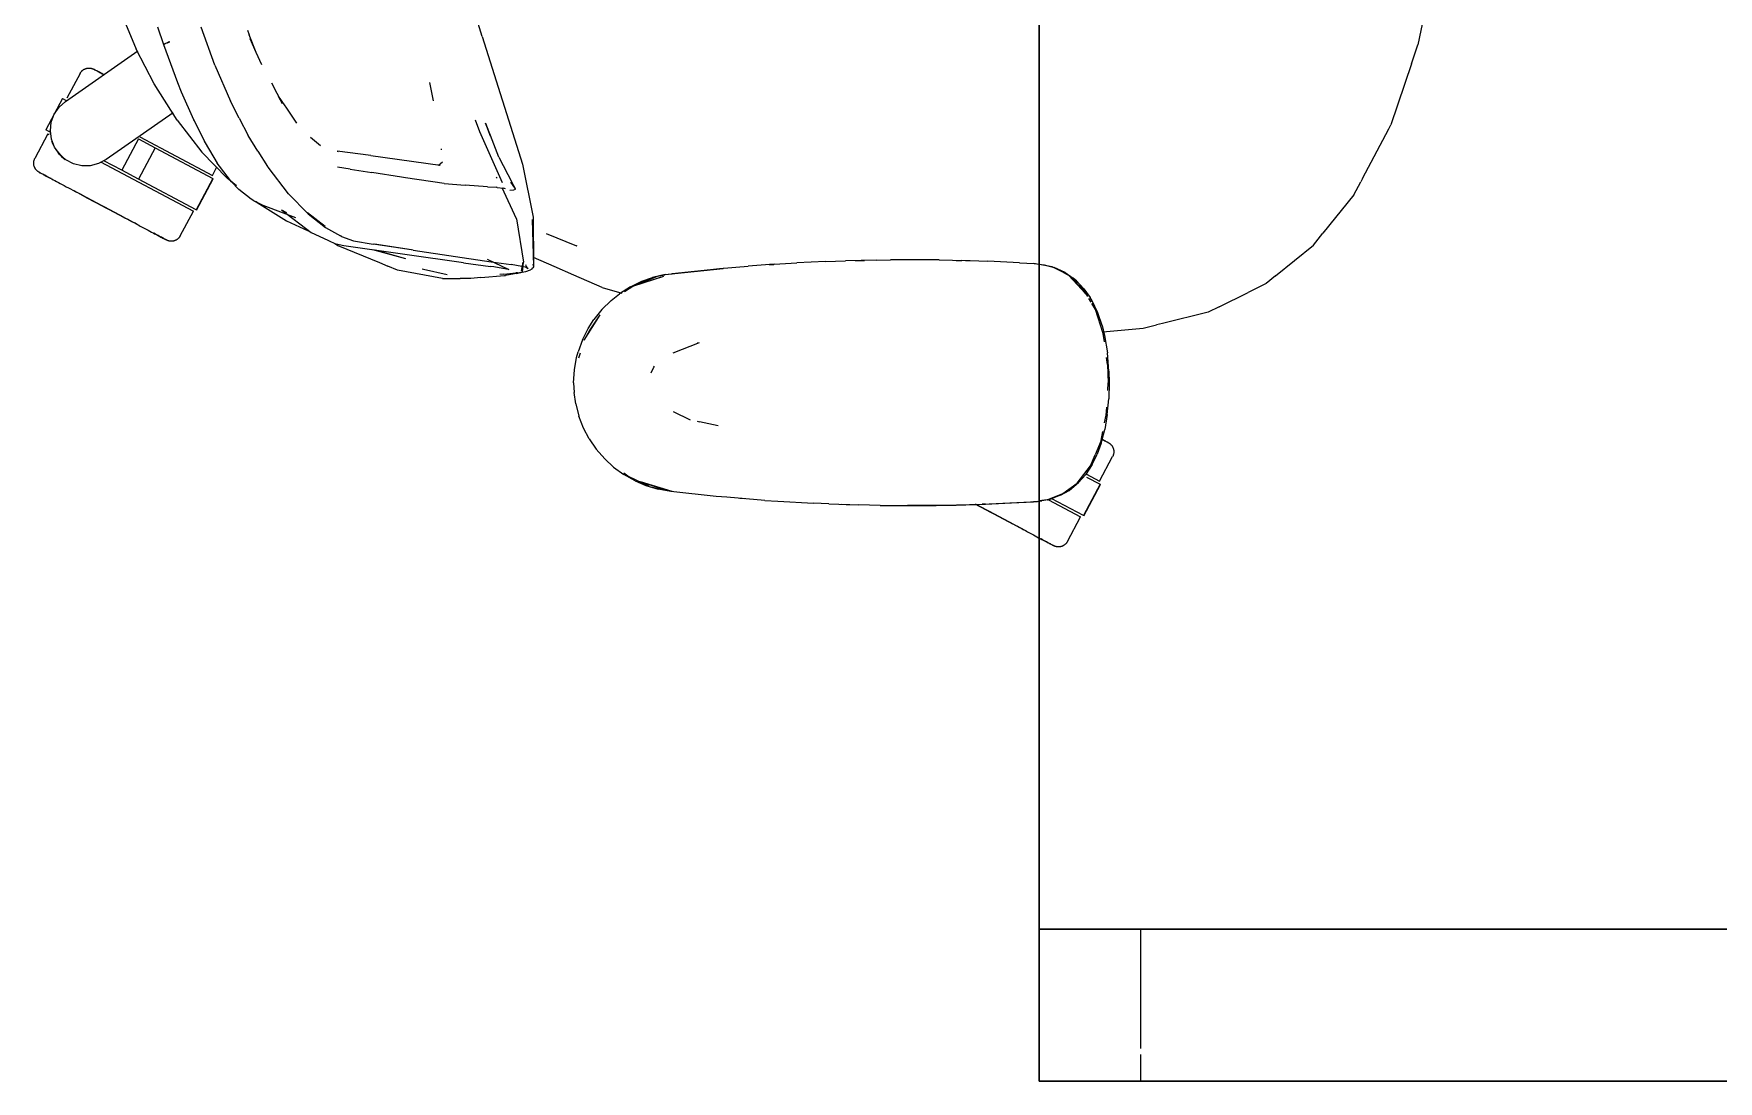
# Model space of a CAD drawing. Header units: millimetres. Extents: x 155927 to 295199, y -4084 to 97293.
# Drawn here: x 163666 to 164331, y 32621 to 33034 of the extents above; entities that cross this region are included whole.
import ezdxf

# ---------------------------------------------------------------- set-up
doc = ezdxf.new("R2010")
doc.units = ezdxf.units.MM
doc.header["$MEASUREMENT"] = 0
doc.layers.add('G-IMPT', color=8, linetype='CONTINUOUS', lineweight=9)
doc.layers.add('I-FURN', color=8, linetype='CONTINUOUS', lineweight=9)

msp = doc.modelspace()

# ---------------------------------------------------------------- linework, layer by layer
at = {"layer": 'G-IMPT'}
for p, q in [((163842.99, 33033.21), (163833.81, 33063.18)), ((163699, 33046.29), (163706.52, 33028.32)), ((164215.17, 33043.78), (164212.3, 33029.96)), ((163717.4, 33030), (163714.99, 33036.94)), ((163737.56, 33022.01), (163732.1, 33036.89)), ((163717.36, 33030), (163717.39, 33030.14)), ((163722.93, 33015.04), (163717.36, 33030)), ((163717.39, 33030.14), (163717.8, 33030.41)), ((163717.39, 33030.14), (163717.41, 33030.18)), ((163717.39, 33030.14), (163717.4, 33030)), ((163717.8, 33030.41), (163717.41, 33030.18)), ((163718.63, 33030.79), (163717.8, 33030.41)), ((163717.98, 33030.51), (163717.8, 33030.41)), ((163718.63, 33030.79), (163717.98, 33030.51)), ((163718.63, 33030.79), (163719.68, 33031.21)), ((163718.63, 33030.79), (163719.09, 33030.99)), ((163719.68, 33031.21), (163719.09, 33030.99)), ((163750.4, 33035.7), (163751.07, 33033.97)), ((163753.79, 33026.89), (163751.07, 33033.97)), ((163753.79, 33026.89), (163751.48, 33032.34)), ((163842.99, 33033.21), (163858.98, 32982.96)), ((164209.78, 33022.53), (164212.3, 33029.96)), ((163713.61, 33014.54), (163706.52, 33028.32)), ((163755.99, 33022.05), (163753.79, 33026.89)), ((163737.56, 33022.01), (163743.74, 33007.79)), ((164209.78, 33022.53), (164201.63, 32998.44)), ((163722.59, 33000.25), (163713.61, 33014.54)), ((163724.41, 33011.36), (163722.93, 33015.04)), ((163729.18, 33000.4), (163724.41, 33011.36)), ((163759.86, 33015), (163764.04, 33006.9)), ((163762.54, 33009.67), (163765.1, 33005.92)), ((163762.54, 33009.67), (163764.04, 33006.9)), ((163822.27, 33015.09), (163823.68, 33007.84)), ((163747.12, 33001.06), (163743.74, 33007.79)), ((163765.1, 33005.92), (163765.49, 33005.34)), ((163765.49, 33005.34), (163768.99, 33000.2)), ((163722.59, 33000.25), (163732.39, 32987.65)), ((163729.4, 32999.96), (163729.18, 33000.4)), ((163729.18, 33000.4), (163733.71, 32991.35)), ((163729.18, 33000.4), (163733.4, 32991.95)), ((163729.4, 32999.96), (163733.71, 32991.35)), ((163747.12, 33001.06), (163750.69, 32994.27)), ((163768.99, 33000.2), (163769.74, 32999.1)), ((163840.26, 33000.37), (163842, 32995.79)), ((163846.3, 32994.15), (163844.28, 32999.05)), ((163844.28, 32999.05), (163846.31, 32993.94)), ((163846.31, 32993.94), (163844.81, 32997.73)), ((164190.46, 32977.27), (164200.76, 32996.78)), ((164200.76, 32996.78), (164201.63, 32998.44)), ((163733.71, 32991.35), (163733.4, 32991.95)), ((163733.71, 32991.35), (163738.44, 32983.35)), ((163754.46, 32988.04), (163750.69, 32994.27)), ((163775.26, 32993.57), (163779.17, 32990.23)), ((163842, 32995.79), (163850.93, 32975.63)), ((163849.56, 32985.68), (163846.3, 32994.15)), ((163742.35, 32977.35), (163732.39, 32987.65)), ((163739.31, 32982.06), (163738.44, 32983.35)), ((163754.46, 32988.04), (163758.34, 32981.94)), ((163799.12, 32986.29), (163785.76, 32988.07)), ((163785.76, 32988.07), (163786.23, 32987.93)), ((163799.12, 32986.29), (163826.45, 32982.56)), ((163827.3, 32983.67), (163825.74, 32982.43)), ((163826.95, 32988.62), (163826.9, 32988.97)), ((163849.56, 32985.68), (163854.84, 32975.57)), ((163858.98, 32982.96), (163863.18, 32962.01)), ((163744.02, 32975.93), (163739.31, 32982.06)), ((163746.02, 32974.35), (163742.35, 32977.35)), ((163758.51, 32981.69), (163758.34, 32981.94)), ((163766.53, 32971.25), (163758.51, 32981.69)), ((163790.93, 32980.94), (163785.85, 32981.68)), ((163790.93, 32980.94), (163797.76, 32979.88)), ((163797.76, 32979.88), (163799.42, 32979.61)), ((163811.19, 32977.75), (163799.42, 32979.61)), ((163812.75, 32977.5), (163811.19, 32977.75)), ((163827.96, 32975.29), (163812.75, 32977.5)), ((163825.95, 32982.47), (163826.18, 32982.51)), ((163826.45, 32982.56), (163826.18, 32982.51)), ((163848.55, 32977.8), (163848.99, 32977.53)), ((164190.46, 32977.27), (164189.73, 32975.89)), ((163744.02, 32975.93), (163746.91, 32972.91)), ((163751.78, 32969.05), (163746.91, 32972.91)), ((163774.27, 32963.35), (163766.53, 32971.25)), ((163827.96, 32975.29), (163828.04, 32975.28)), ((163828.04, 32975.28), (163836.28, 32974.66)), ((163845.13, 32974.03), (163836.28, 32974.66)), ((163845.13, 32974.03), (163848.54, 32973.78)), ((163848.91, 32973.73), (163848.54, 32973.78)), ((163848.91, 32973.73), (163851.37, 32973.45)), ((163856.55, 32961.31), (163850.96, 32973.6)), ((163851.37, 32973.45), (163851.43, 32973.43)), ((163852.2, 32973.15), (163851.43, 32973.43)), ((163853.94, 32972.67), (163855.47, 32972.84)), ((163856.18, 32973.12), (163854.34, 32975.82)), ((163856.18, 32973.12), (163854.84, 32975.57)), ((163855.47, 32972.84), (163856.16, 32972.99)), ((163856.16, 32972.99), (163856.18, 32973.12)), ((163856.18, 32973.12), (163856.22, 32973.28)), ((164187.03, 32970.76), (164174.82, 32955.63)), ((164187.03, 32970.76), (164189.73, 32975.89)), ((163752.91, 32968.43), (163751.78, 32969.05)), ((163752.91, 32968.43), (163755.35, 32967.26)), ((163754.27, 32967.74), (163753.51, 32968.24)), ((163754.27, 32967.74), (163765.72, 32960.62)), ((163755.35, 32967.26), (163757.58, 32966.19)), ((163769.49, 32961.68), (163757.58, 32966.19)), ((163763.83, 32964.91), (163775.48, 32955.99)), ((163763.83, 32964.91), (163765.78, 32963.79)), ((163781.01, 32958.26), (163774.06, 32963.66)), ((163774.06, 32963.66), (163777.63, 32960.85)), ((163774.27, 32963.35), (163781.24, 32957.93)), ((163765.72, 32960.62), (163774.35, 32956.64)), ((163774.88, 32956.39), (163774.35, 32956.64)), ((163781.01, 32958.26), (163777.63, 32960.85)), ((163781.24, 32957.93), (163787.07, 32954.64)), ((163856.55, 32961.31), (163859.26, 32944.26)), ((163862.74, 32961.12), (163863.32, 32942.68)), ((163862.74, 32961.12), (163863.22, 32943.14)), ((163863.18, 32962.01), (163863.22, 32943.14)), ((163775.48, 32955.99), (163782.06, 32952.93)), ((163782.06, 32952.93), (163785.42, 32951.36)), ((163784.81, 32951.65), (163785.98, 32950.87)), ((163788.41, 32950.71), (163785.42, 32951.36)), ((163785.98, 32950.87), (163802.43, 32944.08)), ((163787.49, 32954.43), (163787.07, 32954.64)), ((163787.49, 32954.43), (163792.28, 32952.68)), ((163835.63, 32944.04), (163788.41, 32950.71)), ((163792.28, 32952.68), (163799.95, 32951.38)), ((163815.12, 32949.08), (163799.95, 32951.38)), ((163815.12, 32949.08), (163800.53, 32951.31)), ((163815.72, 32948.98), (163800.53, 32951.31)), ((163868.32, 32955.58), (163880.18, 32950.65)), ((163880.44, 32950.55), (163880.18, 32950.65)), ((164156.11, 32938.8), (164171.06, 32950.97)), ((164171.06, 32950.97), (164174.82, 32955.63)), ((163812.84, 32945.59), (163799.89, 32949.09)), ((163812.84, 32945.59), (163800.95, 32948.94)), ((163802.43, 32944.08), (163805.8, 32942.69)), ((163815.72, 32948.98), (163846.6, 32944.43)), ((163835.63, 32944.04), (163846.29, 32942.6)), ((163845.04, 32945.41), (163853.48, 32941.41)), ((163846.6, 32944.43), (163854.45, 32943.32)), ((163860.71, 32942.21), (163854.45, 32943.32)), ((163858.58, 32940.68), (163859.26, 32944.26)), ((163858.58, 32940.68), (163859.2, 32944.22)), ((163859.2, 32944.22), (163858.81, 32940.27)), ((163860.37, 32942.75), (163860.29, 32943.25)), ((163863.35, 32942.56), (163863.16, 32943.42)), ((163863.16, 32943.42), (163863.18, 32943.31)), ((163863.22, 32943.14), (163863.18, 32943.31)), ((163871.38, 32942.55), (163863.21, 32946.11)), ((163863.32, 32942.68), (163863.22, 32943.14)), ((163958.3, 32943.41), (163948.01, 32942.68)), ((163956.26, 32943.28), (163954.84, 32943.14)), ((163956.26, 32943.28), (163958.16, 32943.37)), ((163958.3, 32943.41), (163967.17, 32943.97)), ((163978.47, 32944.51), (163967.17, 32943.97)), ((163978.47, 32944.51), (163986.35, 32944.81)), ((163998.66, 32945.1), (163986.35, 32944.81)), ((163990.22, 32944.89), (163991.88, 32944.97)), ((163991.88, 32944.97), (163993.96, 32944.97)), ((163998.66, 32945.1), (164004.13, 32945.18)), ((164018.84, 32945.18), (164004.13, 32945.18)), ((164023.36, 32945.13), (164018.84, 32945.18)), ((164023.36, 32945.13), (164039.03, 32944.75)), ((164030.08, 32944.95), (164032.3, 32944.95)), ((164035.62, 32944.81), (164032.3, 32944.95)), ((164039.03, 32944.75), (164042.57, 32944.63)), ((164055.13, 32944.01), (164042.57, 32944.63)), ((164055.13, 32944.01), (164060.8, 32943.73)), ((164062.87, 32943.3), (164060.57, 32943.73)), ((164060.8, 32943.73), (164062.87, 32943.47)), ((164062.87, 32943.47), (164064.8, 32943.23)), ((164067.92, 32942.36), (164062.87, 32943.3)), ((164064.8, 32943.23), (164068.76, 32942.16)), ((163809.65, 32941.09), (163805.8, 32942.69)), ((163827.35, 32937.86), (163809.65, 32941.09)), ((163819.91, 32941.31), (163819.33, 32941.46)), ((163829.22, 32939.27), (163819.91, 32941.31)), ((163827.35, 32937.86), (163834.32, 32937.83)), ((163838.49, 32937.83), (163834.32, 32937.83)), ((163842.44, 32938.17), (163838.49, 32937.83)), ((163842.44, 32938.17), (163851.77, 32938.97)), ((163847.59, 32942.38), (163846.29, 32942.6)), ((163852.61, 32941.55), (163847.59, 32942.38)), ((163851.6, 32939.49), (163849.92, 32939.35)), ((163851.6, 32939.49), (163856.29, 32940.01)), ((163851.77, 32938.97), (163852.24, 32939.01)), ((163856.49, 32939.83), (163852.24, 32939.01)), ((163853.48, 32941.41), (163852.61, 32941.55)), ((163856.9, 32940.09), (163856.29, 32940.01)), ((163856.49, 32939.83), (163858.81, 32940.27)), ((163856.9, 32940.09), (163860.18, 32940.62)), ((163860.09, 32942.38), (163861.19, 32941.82)), ((163860.09, 32942.38), (163860.71, 32942.21)), ((163860.18, 32940.62), (163862.04, 32941.17)), ((163860.37, 32942.75), (163860.69, 32942.21)), ((163860.69, 32942.21), (163861.19, 32941.82)), ((163862.58, 32941.49), (163862.04, 32941.17)), ((163862.58, 32941.49), (163862.95, 32941.99)), ((163863.35, 32942.56), (163862.95, 32941.99)), ((163879.21, 32939.13), (163871.38, 32942.55)), ((163890.34, 32934.27), (163879.21, 32939.13)), ((163901.5, 32934.55), (163906.08, 32936.74)), ((163902.82, 32934.95), (163914.68, 32938.76)), ((163912.04, 32938.55), (163903.86, 32935.35)), ((163905.53, 32935.85), (163914.68, 32938.76)), ((163906.08, 32936.74), (163910.21, 32938.19)), ((163915.18, 32939.35), (163910.21, 32938.19)), ((163915.1, 32939.13), (163912.04, 32938.55)), ((163915.18, 32939.35), (163938.13, 32941.8)), ((163915.18, 32939.35), (163936.61, 32941.7)), ((163915.18, 32939.35), (163917.99, 32939.68)), ((163938.13, 32941.8), (163917.99, 32939.68)), ((163936.61, 32941.7), (163948.01, 32942.68)), ((164072.17, 32940.26), (164067.92, 32942.36)), ((164073.08, 32940.18), (164068.76, 32942.16)), ((164072.17, 32940.26), (164074.41, 32939.15)), ((164073.08, 32940.18), (164076.3, 32937.97)), ((164077.89, 32935.92), (164074.41, 32939.15)), ((164081.31, 32931.76), (164074.41, 32939.15)), ((164074.41, 32939.15), (164076.82, 32936.92)), ((164077.62, 32936.84), (164076.3, 32937.97)), ((164079.9, 32933.38), (164076.82, 32936.92)), ((164077.62, 32936.84), (164080.49, 32933.79)), ((164156.11, 32938.8), (164152.46, 32935.82)), ((163890.34, 32934.27), (163898.16, 32932.01)), ((163893.87, 32929.2), (163897.17, 32931.82)), ((163901.5, 32934.55), (163897.17, 32931.82)), ((163902.82, 32934.95), (163899.24, 32932.52)), ((163902.82, 32934.95), (163905.53, 32935.85)), ((163903.53, 32935.22), (163902.82, 32934.95)), ((164080.12, 32933.85), (164078.64, 32935.22)), ((164081.31, 32931.76), (164080.03, 32933.23)), ((164082, 32930.7), (164080.12, 32933.85)), ((164080.49, 32933.79), (164082.93, 32930.34)), ((164083.34, 32928.47), (164082.48, 32929.91)), ((164083.74, 32928.97), (164082.93, 32930.34)), ((164133.83, 32926.65), (164145.29, 32932.29)), ((164152.46, 32935.82), (164145.29, 32932.29)), ((163883.21, 32913.52), (163889.53, 32923.47)), ((163885.37, 32917.2), (163889.53, 32923.47)), ((163890.26, 32925.65), (163887.07, 32921.68)), ((163890.26, 32925.65), (163893.87, 32929.2)), ((164085.08, 32925.55), (164083.62, 32928)), ((164085.95, 32924.33), (164083.74, 32928.97)), ((164088.11, 32916.15), (164085.08, 32925.55)), ((164087.69, 32919.24), (164085.95, 32924.33)), ((164129.46, 32924.5), (164111.52, 32920.1)), ((164133.83, 32926.65), (164129.46, 32924.5)), ((163882.57, 32913.62), (163884.81, 32918.13)), ((163883.21, 32913.52), (163885.37, 32917.2)), ((163884.81, 32918.13), (163887.07, 32921.68)), ((164087.69, 32919.24), (164088.66, 32915.31)), ((164087.98, 32916.78), (164103.86, 32918.22)), ((164103.86, 32918.22), (164109.15, 32919.52)), ((164111.52, 32920.1), (164109.15, 32919.52)), ((163882.57, 32913.62), (163880.86, 32908.85)), ((163928.69, 32912.45), (163918.27, 32908.3)), ((163928.69, 32912.45), (163927.81, 32912.27)), ((164088.58, 32912.86), (164088.11, 32916.15)), ((164088.66, 32915.31), (164089.78, 32908.55)), ((163879.41, 32901.77), (163880.29, 32906.72)), ((163880.29, 32906.72), (163880.86, 32908.85)), ((163881.65, 32908.41), (163881.04, 32906.38)), ((163910.74, 32902.78), (163911.04, 32903.23)), ((164089.84, 32903.9), (164089.45, 32906.68)), ((164090.36, 32901.24), (164089.78, 32908.55)), ((164089.84, 32903.9), (164090.07, 32896.73)), ((163879.11, 32896.73), (163879.41, 32901.77)), ((163879.11, 32896.73), (163879.29, 32892.88)), ((163909.73, 32900.56), (163910.74, 32902.78)), ((164089.88, 32893.62), (164090.07, 32896.73)), ((164090.44, 32896.73), (164090.26, 32890.39)), ((164090.36, 32901.24), (164090.44, 32896.73)), ((163879.93, 32888.37), (163879.29, 32892.88)), ((164089.7, 32884.24), (164090.26, 32890.39)), ((163879.93, 32888.37), (163881.2, 32883.5)), ((163883.03, 32878.79), (163881.2, 32883.5)), ((163918.36, 32885.35), (163925.15, 32882.08)), ((164088.67, 32880.92), (164089.28, 32883.9)), ((164089.7, 32884.24), (164088.7, 32878.31)), ((164089.28, 32883.9), (164089.48, 32887.11)), ((163885.22, 32874.63), (163883.03, 32878.79)), ((163927.81, 32881.58), (163928.76, 32881.32)), ((163936.19, 32879.75), (163928.76, 32881.32)), ((164087.24, 32873.94), (164087.95, 32877.41)), ((164087.27, 32872.83), (164088.7, 32878.31)), ((163885.22, 32874.63), (163888.05, 32870.46)), ((163888.05, 32870.46), (163891.37, 32866.63)), ((164087.24, 32873.94), (164084.92, 32868.32)), ((164087.27, 32872.83), (164085.68, 32868.5)), ((163894.81, 32863.46), (163891.37, 32866.63)), ((163894.81, 32863.46), (163898.89, 32860.46)), ((164077.86, 32857.14), (164083.08, 32863.93)), ((164083.7, 32864.42), (164081.05, 32860.37)), ((164083.08, 32863.93), (164084.92, 32868.32)), ((164083.7, 32864.42), (164085.68, 32868.5)), ((163898.85, 32861.15), (163900.96, 32859.56)), ((163903.33, 32857.95), (163898.89, 32860.46)), ((163909.02, 32855.82), (163900.96, 32859.56)), ((163903.33, 32857.95), (163907.57, 32856.14)), ((163917.99, 32853.78), (163905.53, 32857.61)), ((163905.53, 32857.61), (163914.68, 32854.7)), ((164072.23, 32852.97), (164077.86, 32857.14)), ((164074.64, 32854.26), (164078.38, 32857.34)), ((164081.05, 32860.37), (164078.38, 32857.34)), ((163907.57, 32856.14), (163912.44, 32854.67)), ((163909.02, 32855.82), (163917.43, 32853.91)), ((163917.48, 32853.78), (163912.44, 32854.67)), ((163917.99, 32853.78), (163914.68, 32854.7)), ((163935.4, 32851.87), (163917.48, 32853.78)), ((163939.53, 32851.53), (163935.4, 32851.87)), ((163954.59, 32850.28), (163939.53, 32851.53)), ((163946.41, 32850.93), (163944.73, 32851.1)), ((163954.59, 32850.28), (163959.68, 32849.95)), ((163959.68, 32849.95), (163973.82, 32849.14)), ((164040.39, 32848.76), (164062.18, 32849.84)), ((164041.6, 32848.79), (164062.18, 32849.84)), ((164062.18, 32849.84), (164060.57, 32849.73)), ((164062.18, 32849.84), (164063.82, 32850.1)), ((164066.04, 32850.56), (164062.87, 32850.08)), ((164066.22, 32850.54), (164063.82, 32850.1)), ((164066.04, 32850.56), (164072.23, 32852.97)), ((164066.22, 32850.54), (164067.56, 32850.91)), ((164071.21, 32852.3), (164067.56, 32850.91)), ((164071.21, 32852.3), (164074.64, 32854.26)), ((163979.84, 32848.89), (163973.82, 32849.14)), ((163979.84, 32848.89), (163991.6, 32848.5)), ((163984.73, 32848.75), (163986.66, 32848.64)), ((163986.66, 32848.64), (163988.16, 32848.63)), ((164000.02, 32848.34), (163991.6, 32848.5)), ((164000.02, 32848.34), (164030.04, 32848.45)), ((164000.02, 32848.34), (164020.2, 32848.29)), ((164000.02, 32848.34), (164010.81, 32848.25)), ((164030.04, 32848.45), (164010.81, 32848.25)), ((164020.2, 32848.29), (164041.6, 32848.79)), ((164020.2, 32848.29), (164040.39, 32848.76)), ((164020.2, 32848.29), (164030.04, 32848.45)), ((164020.2, 32848.33), (164022.24, 32848.31)), ((164022.24, 32848.31), (164024.15, 32848.38)), ((164030.04, 32848.45), (164041.6, 32848.79)), ((164040.39, 32848.76), (164060.57, 32849.73)), ((164041.6, 32848.79), (164040.39, 32848.76))]:
    msp.add_line(p, q, dxfattribs=at)
at = {"layer": 'I-FURN'}
for p, q in [((164062.87, 34221.19), (164062.87, 32621.19)), ((164062.87, 32621.19), (164062.87, 34221.19)), ((163678.55, 33007.63), (163707.14, 33027.64)), ((163684.3, 33018.67), (163679.15, 33008.99)), ((163684.3, 33018.67), (163684.37, 33018.81)), ((163684.37, 33018.81), (163684.46, 33018.95)), ((163684.46, 33018.95), (163684.55, 33019.09)), ((163684.55, 33019.09), (163684.64, 33019.22)), ((163684.64, 33019.22), (163684.74, 33019.34)), ((163684.74, 33019.34), (163684.85, 33019.46)), ((163684.85, 33019.46), (163684.96, 33019.58)), ((163684.96, 33019.58), (163685.07, 33019.7)), ((163685.07, 33019.7), (163685.19, 33019.8)), ((163685.19, 33019.8), (163685.31, 33019.91)), ((163685.31, 33019.91), (163685.44, 33020.01)), ((163685.44, 33020.01), (163685.57, 33020.1)), ((163685.57, 33020.1), (163685.71, 33020.19)), ((163685.71, 33020.19), (163685.84, 33020.27)), ((163685.84, 33020.27), (163685.99, 33020.35)), ((163685.99, 33020.35), (163686.13, 33020.42)), ((163686.13, 33020.42), (163686.28, 33020.49)), ((163686.28, 33020.49), (163686.43, 33020.55)), ((163686.43, 33020.55), (163686.58, 33020.6)), ((163686.58, 33020.6), (163686.73, 33020.65)), ((163686.73, 33020.65), (163686.89, 33020.69)), ((163686.89, 33020.69), (163687.05, 33020.73)), ((163687.05, 33020.73), (163687.2, 33020.76)), ((163687.2, 33020.76), (163687.36, 33020.78)), ((163687.36, 33020.78), (163687.52, 33020.8)), ((163687.52, 33020.8), (163687.68, 33020.81)), ((163687.68, 33020.81), (163687.85, 33020.81)), ((163687.85, 33020.81), (163688.01, 33020.81)), ((163688.01, 33020.81), (163688.17, 33020.8)), ((163688.17, 33020.8), (163688.33, 33020.78)), ((163688.33, 33020.78), (163688.49, 33020.76)), ((163688.49, 33020.76), (163688.65, 33020.73)), ((163688.65, 33020.73), (163688.8, 33020.7)), ((163688.8, 33020.7), (163688.96, 33020.66)), ((163688.96, 33020.66), (163689.11, 33020.61)), ((163689.11, 33020.61), (163689.27, 33020.56)), ((163689.27, 33020.56), (163689.42, 33020.5)), ((163689.42, 33020.5), (163689.56, 33020.43)), ((163689.56, 33020.43), (163689.71, 33020.36)), ((163689.71, 33020.36), (163689.75, 33020.34)), ((163689.75, 33020.34), (163689.77, 33020.33)), ((163689.79, 33020.31), (163689.75, 33020.34)), ((163689.75, 33020.34), (163689.75, 33020.34)), ((163689.77, 33020.33), (163689.83, 33020.3)), ((163689.88, 33020.27), (163689.79, 33020.31)), ((163689.83, 33020.3), (163689.93, 33020.24)), ((163690, 33020.21), (163689.88, 33020.27)), ((163689.93, 33020.24), (163690.07, 33020.17)), ((163690.16, 33020.12), (163690, 33020.21)), ((163690.07, 33020.17), (163690.25, 33020.07)), ((163690.36, 33020.01), (163690.16, 33020.12)), ((163690.25, 33020.07), (163690.47, 33019.96)), ((163690.6, 33019.88), (163690.36, 33020.01)), ((163690.47, 33019.96), (163690.73, 33019.82)), ((163690.88, 33019.74), (163690.6, 33019.88)), ((163690.73, 33019.82), (163691.02, 33019.66)), ((163691.2, 33019.57), (163690.88, 33019.74)), ((163691.02, 33019.66), (163691.36, 33019.48)), ((163691.55, 33019.38), (163691.2, 33019.57)), ((163691.36, 33019.48), (163691.73, 33019.28)), ((163691.95, 33019.17), (163691.55, 33019.38)), ((163691.73, 33019.28), (163692.14, 33019.07)), ((163692.38, 33018.94), (163691.95, 33019.17)), ((163692.14, 33019.07), (163692.59, 33018.83)), ((163692.84, 33018.69), (163692.38, 33018.94)), ((163692.59, 33018.83), (163693.07, 33018.57)), ((163693.34, 33018.43), (163692.84, 33018.69)), ((163693.07, 33018.57), (163693.59, 33018.3)), ((163693.88, 33018.14), (163693.34, 33018.43)), ((163677.4, 33008.78), (163670.82, 32996.42)), ((163674.15, 33002.58), (163676.04, 33005.37)), ((163676.04, 33005.37), (163678.55, 33007.63)), ((163677.4, 33008.78), (163678.79, 33008.04)), ((163678.79, 33008.04), (163678.7, 33008.09)), ((163721.04, 33003.21), (163694.61, 32984.7)), ((163672.22, 32995.68), (163670.82, 32996.42)), ((163672.22, 32995.68), (163672.62, 32996.44)), ((163672.59, 32996.07), (163672.97, 32999.42)), ((163673.02, 32992.72), (163672.59, 32996.07)), ((163672.97, 32999.42), (163674.15, 33002.58)), ((163671.63, 32994.86), (163666.48, 32985.17)), ((163671.63, 32994.86), (163672.01, 32994.66)), ((163672.13, 32995.73), (163672.22, 32995.68)), ((163674.23, 32989.58), (163673.02, 32992.72)), ((163676.17, 32986.81), (163674.23, 32989.58)), ((163707.37, 32992.85), (163700.8, 32980.48)), ((163707.37, 32992.85), (163714.01, 32989.32)), ((163707.84, 32993.73), (163736.54, 32978.47)), ((163666.01, 32983.27), (163666.02, 32983.43)), ((163666.02, 32983.11), (163666.01, 32983.27)), ((163666.02, 32983.6), (163666.04, 32983.76)), ((163666.02, 32983.43), (163666.02, 32983.6)), ((163666.03, 32982.95), (163666.02, 32983.11)), ((163666.04, 32982.79), (163666.03, 32982.95)), ((163666.04, 32983.76), (163666.06, 32983.92)), ((163666.07, 32982.63), (163666.04, 32982.79)), ((163666.06, 32983.92), (163666.09, 32984.07)), ((163666.09, 32984.07), (163666.13, 32984.23)), ((163666.13, 32984.23), (163666.17, 32984.39)), ((163666.17, 32984.39), (163666.21, 32984.54)), ((163666.21, 32984.54), (163666.27, 32984.69)), ((163666.27, 32984.69), (163666.33, 32984.84)), ((163666.33, 32984.84), (163666.39, 32984.99)), ((163666.39, 32984.99), (163666.46, 32985.14)), ((163666.46, 32985.14), (163666.48, 32985.17)), ((163674.71, 32988.74), (163677.01, 32985.95)), ((163678.71, 32984.59), (163676.17, 32986.81)), ((163677.01, 32985.95), (163678.43, 32984.8)), ((163681.71, 32983.05), (163678.71, 32984.59)), ((163684.99, 32982.26), (163681.71, 32983.05)), ((163691.63, 32983.11), (163688.36, 32982.28)), ((163694.61, 32984.7), (163691.63, 32983.11)), ((163692.42, 32983.81), (163729.03, 32964.34)), ((163700.8, 32980.48), (163693.74, 32984.24)), ((163714.01, 32989.32), (163707.44, 32976.95)), ((163714.01, 32989.32), (163736.72, 32977.24)), ((163666.09, 32982.47), (163666.07, 32982.63)), ((163666.13, 32982.32), (163666.09, 32982.47)), ((163666.17, 32982.16), (163666.13, 32982.32)), ((163666.22, 32982.01), (163666.17, 32982.16)), ((163666.27, 32981.85), (163666.22, 32982.01)), ((163666.33, 32981.7), (163666.27, 32981.85)), ((163666.4, 32981.56), (163666.33, 32981.7)), ((163666.47, 32981.41), (163666.4, 32981.56)), ((163666.55, 32981.27), (163666.47, 32981.41)), ((163666.63, 32981.13), (163666.55, 32981.27)), ((163666.72, 32981), (163666.63, 32981.13)), ((163666.82, 32980.87), (163666.72, 32981)), ((163666.91, 32980.74), (163666.82, 32980.87)), ((163667.02, 32980.62), (163666.91, 32980.74)), ((163667.13, 32980.5), (163667.02, 32980.62)), ((163667.24, 32980.39), (163667.13, 32980.5)), ((163667.36, 32980.28), (163667.24, 32980.39)), ((163667.48, 32980.17), (163667.36, 32980.28)), ((163667.61, 32980.07), (163667.48, 32980.17)), ((163667.74, 32979.98), (163667.61, 32980.07)), ((163667.87, 32979.89), (163667.74, 32979.98)), ((163668.01, 32979.8), (163667.87, 32979.89)), ((163668.15, 32979.72), (163668.01, 32979.8)), ((163668.16, 32979.72), (163668.15, 32979.72)), ((163668.15, 32979.72), (163668.17, 32979.71)), ((163668.2, 32979.7), (163668.16, 32979.72)), ((163668.17, 32979.71), (163668.23, 32979.68)), ((163668.28, 32979.65), (163668.2, 32979.7)), ((163668.23, 32979.68), (163668.33, 32979.63)), ((163668.4, 32979.59), (163668.28, 32979.65)), ((163668.33, 32979.63), (163668.47, 32979.55)), ((163668.56, 32979.5), (163668.4, 32979.59)), ((163668.47, 32979.55), (163668.65, 32979.46)), ((163668.77, 32979.4), (163668.56, 32979.5)), ((163668.65, 32979.46), (163668.87, 32979.34)), ((163669.01, 32979.27), (163668.77, 32979.4)), ((163668.87, 32979.34), (163669.13, 32979.2)), ((163669.29, 32979.12), (163669.01, 32979.27)), ((163669.13, 32979.2), (163669.43, 32979.05)), ((163669.6, 32978.95), (163669.29, 32979.12)), ((163669.43, 32979.05), (163669.76, 32978.87)), ((163669.96, 32978.76), (163669.6, 32978.95)), ((163669.76, 32978.87), (163670.13, 32978.67)), ((163670.35, 32978.55), (163669.96, 32978.76)), ((163670.13, 32978.67), (163670.54, 32978.45)), ((163670.78, 32978.32), (163670.35, 32978.55)), ((163670.54, 32978.45), (163670.99, 32978.21)), ((163671.25, 32978.08), (163670.78, 32978.32)), ((163670.99, 32978.21), (163671.47, 32977.96)), ((163671.75, 32977.81), (163671.25, 32978.08)), ((163671.47, 32977.96), (163671.99, 32977.68)), ((163672.28, 32977.53), (163671.75, 32977.81)), ((163671.99, 32977.68), (163672.54, 32977.39)), ((163672.85, 32977.22), (163672.28, 32977.53)), ((163672.54, 32977.39), (163673.13, 32977.08)), ((163673.13, 32977.08), (163673.74, 32976.75)), ((163673.74, 32976.75), (163674.39, 32976.41)), ((163674.39, 32976.41), (163675.07, 32976.05)), ((163688.36, 32982.28), (163684.99, 32982.26)), ((163707.44, 32976.95), (163700.8, 32980.48)), ((163730.15, 32964.88), (163707.44, 32976.95)), ((163736.72, 32977.24), (163730.15, 32964.88)), ((163730.32, 32964.79), (163736.89, 32977.15)), ((163736.54, 32978.47), (163738.22, 32981.63)), ((163675.07, 32976.05), (163675.77, 32975.67)), ((163675.77, 32975.67), (163676.51, 32975.28)), ((163676.51, 32975.28), (163677.27, 32974.87)), ((163677.27, 32974.87), (163678.06, 32974.46)), ((163678.06, 32974.46), (163678.87, 32974.02)), ((163678.87, 32974.02), (163679.71, 32973.58)), ((163679.71, 32973.58), (163680.56, 32973.12)), ((163680.56, 32973.12), (163681.44, 32972.66)), ((163681.44, 32972.66), (163682.34, 32972.18)), ((163682.83, 32971.92), (163681.92, 32972.4)), ((163682.34, 32972.18), (163683.25, 32971.7)), ((163683.75, 32971.43), (163682.83, 32971.92)), ((163683.25, 32971.7), (163684.18, 32971.2)), ((163684.69, 32970.93), (163683.75, 32971.43)), ((163684.18, 32971.2), (163685.12, 32970.7)), ((163685.64, 32970.43), (163684.69, 32970.93)), ((163685.12, 32970.7), (163686.08, 32970.19)), ((163686.6, 32969.91), (163685.64, 32970.43)), ((163686.08, 32970.19), (163687.05, 32969.67)), ((163687.58, 32969.39), (163686.6, 32969.91)), ((163687.05, 32969.67), (163688.03, 32969.15)), ((163688.56, 32968.87), (163687.58, 32969.39)), ((163688.03, 32969.15), (163689.02, 32968.63)), ((163689.55, 32968.34), (163688.56, 32968.87)), ((163689.02, 32968.63), (163690.01, 32968.1)), ((163690.55, 32967.81), (163689.55, 32968.34)), ((163690.01, 32968.1), (163691.01, 32967.57)), ((163691.55, 32967.28), (163690.55, 32967.81)), ((163691.01, 32967.57), (163692.01, 32967.04)), ((163692.55, 32966.75), (163691.55, 32967.28)), ((163692.01, 32967.04), (163693.02, 32966.5)), ((163693.56, 32966.21), (163692.55, 32966.75)), ((163693.02, 32966.5), (163694.02, 32965.97)), ((163694.56, 32965.68), (163693.56, 32966.21)), ((163694.02, 32965.97), (163695.03, 32965.43)), ((163695.57, 32965.15), (163694.56, 32965.68)), ((163695.03, 32965.43), (163696.03, 32964.9)), ((163696.57, 32964.61), (163695.57, 32965.15)), ((163696.03, 32964.9), (163697.02, 32964.37)), ((163697.56, 32964.09), (163696.57, 32964.61)), ((163697.02, 32964.37), (163698.02, 32963.84)), ((163698.55, 32963.56), (163697.56, 32964.09)), ((163698.02, 32963.84), (163699, 32963.32)), ((163699.53, 32963.04), (163698.55, 32963.56)), ((163699, 32963.32), (163699.97, 32962.8)), ((163700.5, 32962.53), (163699.53, 32963.04)), ((163723.88, 32954.66), (163729.03, 32964.34)), ((163699.97, 32962.8), (163700.94, 32962.29)), ((163701.45, 32962.02), (163700.5, 32962.53)), ((163700.94, 32962.29), (163701.89, 32961.78)), ((163702.4, 32961.51), (163701.45, 32962.02)), ((163701.89, 32961.78), (163702.83, 32961.29)), ((163703.33, 32961.02), (163702.4, 32961.51)), ((163702.83, 32961.29), (163703.75, 32960.8)), ((163704.24, 32960.53), (163703.33, 32961.02)), ((163703.75, 32960.8), (163704.65, 32960.31)), ((163705.14, 32960.06), (163704.24, 32960.53)), ((163704.65, 32960.31), (163705.54, 32959.84)), ((163706.01, 32959.59), (163705.14, 32960.06)), ((163705.54, 32959.84), (163706.41, 32959.38)), ((163706.87, 32959.14), (163706.01, 32959.59)), ((163706.41, 32959.38), (163707.26, 32958.93)), ((163707.7, 32958.69), (163706.87, 32959.14)), ((163707.26, 32958.93), (163708.08, 32958.49)), ((163708.08, 32958.49), (163708.88, 32958.07)), ((163708.88, 32958.07), (163709.66, 32957.65)), ((163709.66, 32957.65), (163710.41, 32957.26)), ((163710.41, 32957.26), (163711.13, 32956.87)), ((163711.13, 32956.87), (163711.82, 32956.5)), ((163711.82, 32956.5), (163712.49, 32956.15)), ((163712.49, 32956.15), (163713.12, 32955.81)), ((163713.12, 32955.81), (163713.72, 32955.49)), ((163714.03, 32955.33), (163713.45, 32955.64)), ((163713.72, 32955.49), (163714.29, 32955.19)), ((163714.59, 32955.03), (163714.03, 32955.33)), ((163714.29, 32955.19), (163714.83, 32954.9)), ((163715.1, 32954.76), (163714.59, 32955.03)), ((163714.83, 32954.9), (163715.33, 32954.64)), ((163715.58, 32954.5), (163715.1, 32954.76)), ((163715.33, 32954.64), (163715.79, 32954.39)), ((163716.03, 32954.27), (163715.58, 32954.5)), ((163715.79, 32954.39), (163716.22, 32954.16)), ((163716.44, 32954.05), (163716.03, 32954.27)), ((163716.22, 32954.16), (163716.62, 32953.95)), ((163716.81, 32953.85), (163716.44, 32954.05)), ((163716.62, 32953.95), (163716.97, 32953.76)), ((163717.15, 32953.67), (163716.81, 32953.85)), ((163716.97, 32953.76), (163717.29, 32953.6)), ((163717.45, 32953.51), (163717.15, 32953.67)), ((163717.29, 32953.6), (163717.57, 32953.45)), ((163717.7, 32953.38), (163717.45, 32953.51)), ((163717.57, 32953.45), (163717.81, 32953.32)), ((163717.92, 32953.26), (163717.7, 32953.38)), ((163717.81, 32953.32), (163718.01, 32953.21)), ((163718.1, 32953.16), (163717.92, 32953.26)), ((163718.01, 32953.21), (163718.17, 32953.13)), ((163718.24, 32953.09), (163718.1, 32953.16)), ((163718.17, 32953.13), (163718.3, 32953.06)), ((163718.34, 32953.03), (163718.24, 32953.09)), ((163718.3, 32953.06), (163718.38, 32953.02)), ((163718.4, 32953), (163718.34, 32953.03)), ((163718.38, 32953.02), (163718.42, 32953)), ((163718.43, 32952.99), (163718.4, 32953)), ((163718.42, 32953), (163718.43, 32952.99)), ((163718.46, 32952.97), (163718.43, 32952.99)), ((163718.61, 32952.9), (163718.46, 32952.97)), ((163718.76, 32952.84), (163718.61, 32952.9)), ((163718.91, 32952.78), (163718.76, 32952.84)), ((163719.06, 32952.72), (163718.91, 32952.78)), ((163719.21, 32952.67), (163719.06, 32952.72)), ((163719.37, 32952.63), (163719.21, 32952.67)), ((163719.52, 32952.6), (163719.37, 32952.63)), ((163719.68, 32952.57), (163719.52, 32952.6)), ((163719.84, 32952.55), (163719.68, 32952.57)), ((163720, 32952.53), (163719.84, 32952.55)), ((163720.16, 32952.52), (163720, 32952.53)), ((163720.33, 32952.52), (163720.16, 32952.52)), ((163720.49, 32952.52), (163720.33, 32952.52)), ((163720.65, 32952.53), (163720.49, 32952.52)), ((163720.81, 32952.55), (163720.65, 32952.53)), ((163720.97, 32952.57), (163720.81, 32952.55)), ((163721.13, 32952.6), (163720.97, 32952.57)), ((163721.28, 32952.64), (163721.13, 32952.6)), ((163721.44, 32952.68), (163721.28, 32952.64)), ((163721.59, 32952.73), (163721.44, 32952.68)), ((163721.74, 32952.78), (163721.59, 32952.73)), ((163721.89, 32952.84), (163721.74, 32952.78)), ((163722.04, 32952.91), (163721.89, 32952.84)), ((163722.19, 32952.98), (163722.04, 32952.91)), ((163722.33, 32953.06), (163722.19, 32952.98)), ((163722.47, 32953.14), (163722.33, 32953.06)), ((163722.6, 32953.23), (163722.47, 32953.14)), ((163722.73, 32953.32), (163722.6, 32953.23)), ((163722.86, 32953.42), (163722.73, 32953.32)), ((163722.98, 32953.53), (163722.86, 32953.42)), ((163723.1, 32953.64), (163722.98, 32953.53)), ((163723.21, 32953.75), (163723.1, 32953.64)), ((163723.32, 32953.87), (163723.21, 32953.75)), ((163723.43, 32953.99), (163723.32, 32953.87)), ((163723.53, 32954.12), (163723.43, 32953.99)), ((163723.62, 32954.25), (163723.53, 32954.12)), ((163723.71, 32954.38), (163723.62, 32954.25)), ((163723.8, 32954.52), (163723.71, 32954.38)), ((163723.88, 32954.66), (163723.8, 32954.52)), ((164087.52, 32874.45), (164087.95, 32874.22)), ((164088.17, 32874.1), (164087.76, 32874.32)), ((164087.95, 32874.22), (164088.34, 32874.01)), ((164088.54, 32873.91), (164088.17, 32874.1)), ((164088.34, 32874.01), (164088.7, 32873.82)), ((164088.87, 32873.73), (164088.54, 32873.91)), ((164088.7, 32873.82), (164089.02, 32873.65)), ((164089.17, 32873.57), (164088.87, 32873.73)), ((164089.02, 32873.65), (164089.3, 32873.5)), ((164089.43, 32873.43), (164089.17, 32873.57)), ((164089.3, 32873.5), (164089.54, 32873.38)), ((164089.65, 32873.31), (164089.43, 32873.43)), ((164089.54, 32873.38), (164089.74, 32873.27)), ((164089.83, 32873.22), (164089.65, 32873.31)), ((164089.74, 32873.27), (164089.9, 32873.18)), ((164089.97, 32873.14), (164089.83, 32873.22)), ((164089.9, 32873.18), (164090.02, 32873.12)), ((164090.07, 32873.09), (164089.97, 32873.14)), ((164090.02, 32873.12), (164090.1, 32873.07)), ((164090.13, 32873.06), (164090.07, 32873.09)), ((164090.1, 32873.07), (164090.14, 32873.05)), ((164090.15, 32873.05), (164090.13, 32873.06)), ((164090.14, 32873.05), (164090.15, 32873.05)), ((164090.15, 32873.05), (164090.29, 32872.97)), ((164090.29, 32872.97), (164090.43, 32872.89)), ((164090.43, 32872.89), (164090.56, 32872.8)), ((164090.56, 32872.8), (164090.69, 32872.7)), ((164090.69, 32872.7), (164090.82, 32872.6)), ((164090.82, 32872.6), (164090.94, 32872.5)), ((164090.94, 32872.5), (164091.06, 32872.39)), ((164091.06, 32872.39), (164091.17, 32872.27)), ((164091.17, 32872.27), (164091.28, 32872.15)), ((164091.28, 32872.15), (164091.39, 32872.03)), ((164091.39, 32872.03), (164091.49, 32871.9)), ((164091.49, 32871.9), (164091.58, 32871.77)), ((164091.58, 32871.77), (164091.67, 32871.64)), ((164091.67, 32871.64), (164091.75, 32871.5)), ((164091.75, 32871.5), (164091.83, 32871.36)), ((164091.83, 32871.36), (164091.9, 32871.21)), ((164091.9, 32871.21), (164091.97, 32871.07)), ((164091.97, 32871.07), (164092.03, 32870.92)), ((164092.03, 32870.92), (164092.08, 32870.77)), ((164092.08, 32870.77), (164092.13, 32870.61)), ((164092.13, 32870.61), (164092.17, 32870.46)), ((164092.17, 32870.46), (164092.21, 32870.3)), ((164092.21, 32870.3), (164092.24, 32870.14)), ((164092.24, 32870.14), (164092.26, 32869.98)), ((164092.26, 32869.98), (164092.28, 32869.82)), ((164092.28, 32869.82), (164092.29, 32869.66)), ((164086.67, 32857.91), (164091.82, 32867.6)), ((164091.84, 32867.64), (164091.82, 32867.6)), ((164091.91, 32867.78), (164091.84, 32867.64)), ((164091.97, 32867.93), (164091.91, 32867.78)), ((164092.03, 32868.08), (164091.97, 32867.93)), ((164092.09, 32868.23), (164092.03, 32868.08)), ((164092.13, 32868.38), (164092.09, 32868.23)), ((164092.18, 32868.54), (164092.13, 32868.38)), ((164092.21, 32868.7), (164092.18, 32868.54)), ((164092.24, 32868.86), (164092.21, 32868.7)), ((164092.26, 32869.02), (164092.24, 32868.86)), ((164092.28, 32869.18), (164092.26, 32869.02)), ((164092.29, 32869.34), (164092.28, 32869.18)), ((164092.29, 32869.66), (164092.29, 32869.5)), ((164092.29, 32869.5), (164092.29, 32869.34)), ((164086.85, 32856.68), (164080.28, 32844.32)), ((164080.45, 32844.23), (164087.02, 32856.59)), ((164081.48, 32860.67), (164086.67, 32857.91)), ((164081.56, 32859.5), (164086.85, 32856.68)), ((164066.49, 32850.52), (164079.16, 32843.78)), ((164080.28, 32844.32), (164067.77, 32850.97)), ((164038.69, 32848.31), (164037.71, 32848.84)), ((164038.16, 32848.6), (164039.15, 32848.07)), ((164039.68, 32847.79), (164038.69, 32848.31)), ((164039.15, 32848.07), (164040.14, 32847.54)), ((164040.68, 32847.26), (164039.68, 32847.79)), ((164040.14, 32847.54), (164041.14, 32847.01)), ((164041.68, 32846.72), (164040.68, 32847.26)), ((164041.14, 32847.01), (164042.14, 32846.48)), ((164042.68, 32846.19), (164041.68, 32846.72)), ((164042.14, 32846.48), (164043.15, 32845.94)), ((164043.69, 32845.65), (164042.68, 32846.19)), ((164043.15, 32845.94), (164044.15, 32845.41)), ((164044.69, 32845.12), (164043.69, 32845.65)), ((164044.15, 32845.41), (164045.16, 32844.87)), ((164045.7, 32844.59), (164044.69, 32845.12)), ((164045.16, 32844.87), (164046.16, 32844.34)), ((164046.7, 32844.06), (164045.7, 32844.59)), ((164046.16, 32844.34), (164047.15, 32843.81)), ((164047.69, 32843.53), (164046.7, 32844.06)), ((164047.15, 32843.81), (164048.15, 32843.28)), ((164048.68, 32843), (164047.69, 32843.53)), ((164048.15, 32843.28), (164049.13, 32842.76)), ((164074.01, 32834.1), (164079.16, 32843.78)), ((164049.66, 32842.48), (164048.68, 32843)), ((164049.13, 32842.76), (164050.1, 32842.24)), ((164050.63, 32841.97), (164049.66, 32842.48)), ((164050.1, 32842.24), (164051.07, 32841.73)), ((164051.58, 32841.46), (164050.63, 32841.97)), ((164051.07, 32841.73), (164052.02, 32841.23)), ((164052.53, 32840.96), (164051.58, 32841.46)), ((164052.02, 32841.23), (164052.96, 32840.73)), ((164053.46, 32840.46), (164052.53, 32840.96)), ((164052.96, 32840.73), (164053.88, 32840.24)), ((164054.37, 32839.98), (164053.46, 32840.46)), ((164053.88, 32840.24), (164054.78, 32839.75)), ((164055.27, 32839.5), (164054.37, 32839.98)), ((164054.78, 32839.75), (164055.67, 32839.28)), ((164056.14, 32839.03), (164055.27, 32839.5)), ((164055.67, 32839.28), (164056.54, 32838.82)), ((164057, 32838.58), (164056.14, 32839.03)), ((164056.54, 32838.82), (164057.39, 32838.37)), ((164057.83, 32838.13), (164057, 32838.58)), ((164057.39, 32838.37), (164058.21, 32837.93)), ((164058.21, 32837.93), (164059.01, 32837.51)), ((164059.01, 32837.51), (164059.79, 32837.09)), ((164059.79, 32837.09), (164060.54, 32836.7)), ((164060.54, 32836.7), (164061.26, 32836.31)), ((164061.26, 32836.31), (164061.95, 32835.94)), ((164061.95, 32835.94), (164062.62, 32835.59)), ((164062.62, 32835.59), (164063.25, 32835.25)), ((164063.25, 32835.25), (164063.85, 32834.93)), ((164064.16, 32834.77), (164063.58, 32835.08)), ((164063.85, 32834.93), (164064.42, 32834.63)), ((164064.72, 32834.47), (164064.16, 32834.77)), ((164064.42, 32834.63), (164064.96, 32834.35)), ((164065.23, 32834.2), (164064.72, 32834.47)), ((164064.96, 32834.35), (164065.46, 32834.08)), ((164065.71, 32833.94), (164065.23, 32834.2)), ((164065.46, 32834.08), (164065.92, 32833.83)), ((164066.16, 32833.71), (164065.71, 32833.94)), ((164065.92, 32833.83), (164066.35, 32833.6)), ((164066.57, 32833.49), (164066.16, 32833.71)), ((164066.35, 32833.6), (164066.75, 32833.39)), ((164066.94, 32833.29), (164066.57, 32833.49)), ((164066.75, 32833.39), (164067.1, 32833.2)), ((164067.28, 32833.11), (164066.94, 32833.29)), ((164067.1, 32833.2), (164067.42, 32833.04)), ((164067.58, 32832.95), (164067.28, 32833.11)), ((164067.42, 32833.04), (164067.7, 32832.89)), ((164067.83, 32832.82), (164067.58, 32832.95)), ((164067.7, 32832.89), (164067.94, 32832.76)), ((164068.05, 32832.7), (164067.83, 32832.82)), ((164067.94, 32832.76), (164068.14, 32832.65)), ((164068.23, 32832.6), (164068.05, 32832.7)), ((164068.14, 32832.65), (164068.3, 32832.57)), ((164068.37, 32832.53), (164068.23, 32832.6)), ((164068.3, 32832.57), (164068.43, 32832.5)), ((164068.47, 32832.48), (164068.37, 32832.53)), ((164068.43, 32832.5), (164068.51, 32832.46)), ((164068.53, 32832.44), (164068.47, 32832.48)), ((164068.51, 32832.46), (164068.55, 32832.44)), ((164068.56, 32832.43), (164068.53, 32832.44)), ((164068.55, 32832.44), (164068.56, 32832.43)), ((164068.59, 32832.41), (164068.56, 32832.43)), ((164068.74, 32832.34), (164068.59, 32832.41)), ((164068.89, 32832.28), (164068.74, 32832.34)), ((164069.04, 32832.22), (164068.89, 32832.28)), ((164069.19, 32832.16), (164069.04, 32832.22)), ((164069.34, 32832.12), (164069.19, 32832.16)), ((164069.5, 32832.07), (164069.34, 32832.12)), ((164069.65, 32832.04), (164069.5, 32832.07)), ((164069.81, 32832.01), (164069.65, 32832.04)), ((164069.97, 32831.99), (164069.81, 32832.01)), ((164070.13, 32831.97), (164069.97, 32831.99)), ((164070.29, 32831.96), (164070.13, 32831.97)), ((164070.46, 32831.96), (164070.29, 32831.96)), ((164070.62, 32831.96), (164070.46, 32831.96)), ((164070.78, 32831.97), (164070.62, 32831.96)), ((164070.94, 32831.99), (164070.78, 32831.97)), ((164071.1, 32832.01), (164070.94, 32831.99)), ((164071.26, 32832.04), (164071.1, 32832.01)), ((164071.41, 32832.08), (164071.26, 32832.04)), ((164071.57, 32832.12), (164071.41, 32832.08)), ((164071.72, 32832.17), (164071.57, 32832.12)), ((164071.87, 32832.22), (164071.72, 32832.17)), ((164072.02, 32832.28), (164071.87, 32832.22)), ((164072.17, 32832.35), (164072.02, 32832.28)), ((164072.32, 32832.42), (164072.17, 32832.35)), ((164072.46, 32832.5), (164072.32, 32832.42)), ((164072.6, 32832.58), (164072.46, 32832.5)), ((164072.73, 32832.67), (164072.6, 32832.58)), ((164072.86, 32832.76), (164072.73, 32832.67)), ((164072.99, 32832.86), (164072.86, 32832.76)), ((164073.11, 32832.97), (164072.99, 32832.86)), ((164073.23, 32833.08), (164073.11, 32832.97)), ((164073.34, 32833.19), (164073.23, 32833.08)), ((164073.45, 32833.31), (164073.34, 32833.19)), ((164073.56, 32833.43), (164073.45, 32833.31)), ((164073.66, 32833.56), (164073.56, 32833.43)), ((164073.75, 32833.69), (164073.66, 32833.56)), ((164073.84, 32833.82), (164073.75, 32833.69)), ((164073.93, 32833.96), (164073.84, 32833.82)), ((164074.01, 32834.1), (164073.93, 32833.96)), ((164062.87, 32681.19), (164497.87, 32681.19)), ((164102.87, 32681.19), (164062.87, 32681.19)), ((164062.87, 32681.19), (164062.87, 32621.19)), ((164062.87, 32621.19), (164062.87, 32681.19)), ((164822.87, 32681.19), (164102.87, 32681.19)), ((164102.87, 32681.19), (164102.87, 32634.09)), ((164102.87, 32681.19), (164102.87, 32634.09)), ((164102.87, 32631.77), (164102.87, 32621.19)), ((164102.87, 32631.77), (164102.87, 32621.19)), ((164062.87, 32621.19), (164102.87, 32621.19)), ((164862.87, 32621.19), (164062.87, 32621.19)), ((164062.87, 32621.19), (164862.87, 32621.19)), ((164862.87, 32621.19), (164062.87, 32621.19)), ((164102.87, 32621.19), (164822.87, 32621.19))]:
    msp.add_line(p, q, dxfattribs=at)
for points in [[(163672.69, 32994.63), (163672.65, 32995), (163672.61, 32995.67), (163672.61, 32996.21), (163672.62, 32996.44)], [(163676.65, 32986.29), (163676.25, 32986.69), (163675.89, 32987.11), (163675.56, 32987.53)]]:
    msp.add_open_spline(points, degree=3, dxfattribs=at)
msp.add_open_spline([(163673.95, 32990.13), (163673.87, 32990.29), (163673.58, 32990.93), (163673.36, 32991.55), (163673.22, 32992.02)], degree=3, knots=[-0.5319761, -0.5319761, -0.5319761, -0.5319761, -0.5, -0.4, -0.4, -0.4, -0.4], dxfattribs=at)

doc.saveas('drawing.dxf')
